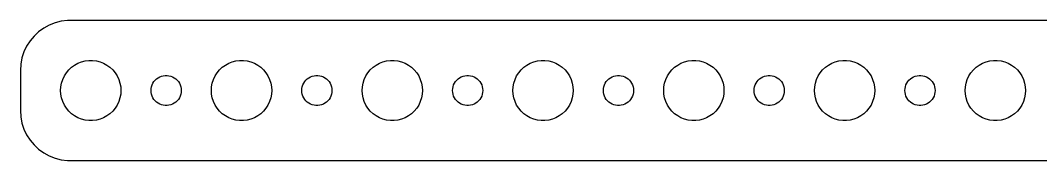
# Model space of a CAD drawing. Header units: metres. Extents: x -202 to 202, y -7 to 7.
# Drawn here: x -202 to -100.5, y -7 to 7 of the extents above; entities that cross this region are included whole.
import ezdxf

# ---------------------------------------------------------------- set-up
doc = ezdxf.new("R2010")
doc.units = ezdxf.units.M

msp = doc.modelspace()

# ---------------------------------------------------------------- linework, layer by layer
for p, q in [((-199.679, 6.22163), (-200.187, 5.85255)), ((-199.129, 6.52412), (-199.679, 6.22163)), ((-198.545, 6.75528), (-199.129, 6.52412)), ((-197.937, 6.91142), (-198.545, 6.75528)), ((-197.314, 6.99013), (-197.937, 6.91142)), ((197.314, 6.99013), (-197.314, 6.99013)), ((-200.645, 5.42273), (-201.045, 4.93892)), ((-200.187, 5.85255), (-200.645, 5.42273)), ((-201.382, 4.40877), (-201.649, 3.84062)), ((-201.045, 4.93892), (-201.382, 4.40877)), ((-201.843, 3.24344), (-201.961, 2.62666)), ((-201.649, 3.84062), (-201.843, 3.24344)), ((-201.961, 2.62666), (-202, 2)), ((-197.427, 1.76335), (-197.187, 2.05363)), ((-197.187, 2.05363), (-196.912, 2.31154)), ((-196.912, 2.31154), (-196.607, 2.53297)), ((-196.607, 2.53297), (-196.277, 2.71448)), ((-196.277, 2.71448), (-195.927, 2.85316)), ((-195.927, 2.85316), (-195.562, 2.94685)), ((-195.562, 2.94685), (-195.188, 2.99408)), ((-195.188, 2.99408), (-194.812, 2.99408)), ((-194.812, 2.99408), (-194.438, 2.94685)), ((-194.438, 2.94685), (-194.073, 2.85316)), ((-194.073, 2.85316), (-193.723, 2.71448)), ((-193.723, 2.71448), (-193.393, 2.53297)), ((-193.393, 2.53297), (-193.088, 2.31154)), ((-193.088, 2.31154), (-192.813, 2.05363)), ((-192.813, 2.05363), (-192.573, 1.76335)), ((-182.427, 1.76335), (-182.187, 2.05363)), ((-182.187, 2.05363), (-181.912, 2.31154)), ((-181.912, 2.31154), (-181.607, 2.53297)), ((-181.607, 2.53297), (-181.277, 2.71448)), ((-181.277, 2.71448), (-180.927, 2.85316)), ((-180.927, 2.85316), (-180.562, 2.94685)), ((-180.562, 2.94685), (-180.188, 2.99408)), ((-180.188, 2.99408), (-179.812, 2.99408)), ((-179.812, 2.99408), (-179.438, 2.94685)), ((-179.438, 2.94685), (-179.073, 2.85316)), ((-179.073, 2.85316), (-178.723, 2.71448)), ((-178.723, 2.71448), (-178.393, 2.53297)), ((-178.393, 2.53297), (-178.088, 2.31154)), ((-178.088, 2.31154), (-177.813, 2.05363)), ((-177.813, 2.05363), (-177.573, 1.76335)), ((-167.427, 1.76335), (-167.187, 2.05363)), ((-167.187, 2.05363), (-166.912, 2.31154)), ((-166.912, 2.31154), (-166.607, 2.53297)), ((-166.607, 2.53297), (-166.277, 2.71448)), ((-166.277, 2.71448), (-165.927, 2.85316)), ((-165.927, 2.85316), (-165.562, 2.94685)), ((-165.562, 2.94685), (-165.188, 2.99408)), ((-165.188, 2.99408), (-164.812, 2.99408)), ((-164.812, 2.99408), (-164.438, 2.94685)), ((-164.438, 2.94685), (-164.073, 2.85316)), ((-164.073, 2.85316), (-163.723, 2.71448)), ((-163.723, 2.71448), (-163.393, 2.53297)), ((-163.393, 2.53297), (-163.088, 2.31154)), ((-163.088, 2.31154), (-162.813, 2.05363)), ((-162.813, 2.05363), (-162.573, 1.76335)), ((-152.427, 1.76335), (-152.187, 2.05363)), ((-152.187, 2.05363), (-151.912, 2.31154)), ((-151.912, 2.31154), (-151.607, 2.53297)), ((-151.607, 2.53297), (-151.277, 2.71448)), ((-151.277, 2.71448), (-150.927, 2.85316)), ((-150.927, 2.85316), (-150.562, 2.94685)), ((-150.562, 2.94685), (-150.188, 2.99408)), ((-150.188, 2.99408), (-149.812, 2.99408)), ((-149.812, 2.99408), (-149.438, 2.94685)), ((-149.438, 2.94685), (-149.073, 2.85316)), ((-149.073, 2.85316), (-148.723, 2.71448)), ((-148.723, 2.71448), (-148.393, 2.53297)), ((-148.393, 2.53297), (-148.088, 2.31154)), ((-148.088, 2.31154), (-147.813, 2.05363)), ((-147.813, 2.05363), (-147.573, 1.76335)), ((-137.427, 1.76335), (-137.187, 2.05363)), ((-137.187, 2.05363), (-136.912, 2.31154)), ((-136.912, 2.31154), (-136.607, 2.53297)), ((-136.607, 2.53297), (-136.277, 2.71448)), ((-136.277, 2.71448), (-135.927, 2.85316)), ((-135.927, 2.85316), (-135.562, 2.94685)), ((-135.562, 2.94685), (-135.188, 2.99408)), ((-135.188, 2.99408), (-134.812, 2.99408)), ((-134.812, 2.99408), (-134.438, 2.94685)), ((-134.438, 2.94685), (-134.073, 2.85316)), ((-134.073, 2.85316), (-133.723, 2.71448)), ((-133.723, 2.71448), (-133.393, 2.53297)), ((-133.393, 2.53297), (-133.088, 2.31154)), ((-133.088, 2.31154), (-132.813, 2.05363)), ((-132.813, 2.05363), (-132.573, 1.76335)), ((-122.427, 1.76335), (-122.187, 2.05363)), ((-122.187, 2.05363), (-121.912, 2.31154)), ((-121.912, 2.31154), (-121.607, 2.53297)), ((-121.607, 2.53297), (-121.277, 2.71448)), ((-121.277, 2.71448), (-120.927, 2.85316)), ((-120.927, 2.85316), (-120.562, 2.94685)), ((-120.562, 2.94685), (-120.188, 2.99408)), ((-120.188, 2.99408), (-119.812, 2.99408)), ((-119.812, 2.99408), (-119.438, 2.94685)), ((-119.438, 2.94685), (-119.073, 2.85316)), ((-119.073, 2.85316), (-118.723, 2.71448)), ((-118.723, 2.71448), (-118.393, 2.53297)), ((-118.393, 2.53297), (-118.088, 2.31154)), ((-118.088, 2.31154), (-117.813, 2.05363)), ((-117.813, 2.05363), (-117.573, 1.76335)), ((-107.427, 1.76335), (-107.187, 2.05363)), ((-107.187, 2.05363), (-106.912, 2.31154)), ((-106.912, 2.31154), (-106.607, 2.53297)), ((-106.607, 2.53297), (-106.277, 2.71448)), ((-106.277, 2.71448), (-105.927, 2.85316)), ((-105.927, 2.85316), (-105.562, 2.94685)), ((-105.562, 2.94685), (-105.188, 2.99408)), ((-105.188, 2.99408), (-104.812, 2.99408)), ((-104.812, 2.99408), (-104.438, 2.94685)), ((-104.438, 2.94685), (-104.073, 2.85316)), ((-104.073, 2.85316), (-103.723, 2.71448)), ((-103.723, 2.71448), (-103.393, 2.53297)), ((-103.393, 2.53297), (-103.088, 2.31154)), ((-103.088, 2.31154), (-102.813, 2.05363)), ((-102.813, 2.05363), (-102.573, 1.76335)), ((-202, 2), (-202, -2)), ((-197.906, 0.746063), (-197.789, 1.10437)), ((-197.789, 1.10437), (-197.629, 1.44525)), ((-197.629, 1.44525), (-197.427, 1.76335)), ((-192.573, 1.76335), (-192.371, 1.44525)), ((-192.371, 1.44525), (-192.211, 1.10437)), ((-192.211, 1.10437), (-192.094, 0.746063)), ((-188.714, 0.881668), (-188.593, 1.02681)), ((-188.593, 1.02681), (-188.456, 1.15576)), ((-188.456, 1.15576), (-188.304, 1.26648)), ((-188.304, 1.26648), (-188.139, 1.35724)), ((-188.139, 1.35724), (-187.964, 1.42657)), ((-187.964, 1.42657), (-187.781, 1.47342)), ((-187.781, 1.47342), (-187.594, 1.49704)), ((-187.594, 1.49704), (-187.406, 1.49704)), ((-187.406, 1.49704), (-187.219, 1.47342)), ((-187.219, 1.47342), (-187.036, 1.42657)), ((-187.036, 1.42657), (-186.861, 1.35724)), ((-186.861, 1.35724), (-186.696, 1.26648)), ((-186.696, 1.26648), (-186.544, 1.15576)), ((-186.544, 1.15576), (-186.407, 1.02681)), ((-186.407, 1.02681), (-186.286, 0.881668)), ((-182.906, 0.746063), (-182.789, 1.10437)), ((-182.789, 1.10437), (-182.629, 1.44525)), ((-182.629, 1.44525), (-182.427, 1.76335)), ((-177.573, 1.76335), (-177.371, 1.44525)), ((-177.371, 1.44525), (-177.211, 1.10437)), ((-177.211, 1.10437), (-177.094, 0.746063)), ((-173.714, 0.881668), (-173.593, 1.02681)), ((-173.593, 1.02681), (-173.456, 1.15576)), ((-173.456, 1.15576), (-173.304, 1.26648)), ((-173.304, 1.26648), (-173.139, 1.35724)), ((-173.139, 1.35724), (-172.964, 1.42657)), ((-172.964, 1.42657), (-172.781, 1.47342)), ((-172.781, 1.47342), (-172.594, 1.49704)), ((-172.594, 1.49704), (-172.406, 1.49704)), ((-172.406, 1.49704), (-172.219, 1.47342)), ((-172.219, 1.47342), (-172.036, 1.42657)), ((-172.036, 1.42657), (-171.861, 1.35724)), ((-171.861, 1.35724), (-171.696, 1.26648)), ((-171.696, 1.26648), (-171.544, 1.15576)), ((-171.544, 1.15576), (-171.407, 1.02681)), ((-171.407, 1.02681), (-171.286, 0.881668)), ((-167.906, 0.746063), (-167.789, 1.10437)), ((-167.789, 1.10437), (-167.629, 1.44525)), ((-167.629, 1.44525), (-167.427, 1.76335)), ((-162.573, 1.76335), (-162.371, 1.44525)), ((-162.371, 1.44525), (-162.211, 1.10437)), ((-162.211, 1.10437), (-162.094, 0.746063)), ((-158.714, 0.881668), (-158.593, 1.02681)), ((-158.593, 1.02681), (-158.456, 1.15576)), ((-158.456, 1.15576), (-158.304, 1.26648)), ((-158.304, 1.26648), (-158.139, 1.35724)), ((-158.139, 1.35724), (-157.964, 1.42657)), ((-157.964, 1.42657), (-157.781, 1.47342)), ((-157.781, 1.47342), (-157.594, 1.49704)), ((-157.594, 1.49704), (-157.406, 1.49704)), ((-157.406, 1.49704), (-157.219, 1.47342)), ((-157.219, 1.47342), (-157.036, 1.42657)), ((-157.036, 1.42657), (-156.861, 1.35724)), ((-156.861, 1.35724), (-156.696, 1.26648)), ((-156.696, 1.26648), (-156.544, 1.15576)), ((-156.544, 1.15576), (-156.407, 1.02681)), ((-156.407, 1.02681), (-156.286, 0.881668)), ((-152.906, 0.746063), (-152.789, 1.10437)), ((-152.789, 1.10437), (-152.629, 1.44525)), ((-152.629, 1.44525), (-152.427, 1.76335)), ((-147.573, 1.76335), (-147.371, 1.44525)), ((-147.371, 1.44525), (-147.211, 1.10437)), ((-147.211, 1.10437), (-147.094, 0.746063)), ((-143.714, 0.881668), (-143.593, 1.02681)), ((-143.593, 1.02681), (-143.456, 1.15576)), ((-143.456, 1.15576), (-143.304, 1.26648)), ((-143.304, 1.26648), (-143.139, 1.35724)), ((-143.139, 1.35724), (-142.964, 1.42657)), ((-142.964, 1.42657), (-142.781, 1.47342)), ((-142.781, 1.47342), (-142.594, 1.49704)), ((-142.594, 1.49704), (-142.406, 1.49704)), ((-142.406, 1.49704), (-142.219, 1.47342)), ((-142.219, 1.47342), (-142.036, 1.42657)), ((-142.036, 1.42657), (-141.861, 1.35724)), ((-141.861, 1.35724), (-141.696, 1.26648)), ((-141.696, 1.26648), (-141.544, 1.15576)), ((-141.544, 1.15576), (-141.407, 1.02681)), ((-141.407, 1.02681), (-141.286, 0.881668)), ((-137.906, 0.746063), (-137.789, 1.10437)), ((-137.789, 1.10437), (-137.629, 1.44525)), ((-137.629, 1.44525), (-137.427, 1.76335)), ((-132.573, 1.76335), (-132.371, 1.44525)), ((-132.371, 1.44525), (-132.211, 1.10437)), ((-132.211, 1.10437), (-132.094, 0.746063)), ((-128.714, 0.881668), (-128.593, 1.02681)), ((-128.593, 1.02681), (-128.456, 1.15576)), ((-128.456, 1.15576), (-128.304, 1.26648)), ((-128.304, 1.26648), (-128.139, 1.35724)), ((-128.139, 1.35724), (-127.964, 1.42657)), ((-127.964, 1.42657), (-127.781, 1.47342)), ((-127.781, 1.47342), (-127.594, 1.49704)), ((-127.594, 1.49704), (-127.406, 1.49704)), ((-127.406, 1.49704), (-127.219, 1.47342)), ((-127.219, 1.47342), (-127.036, 1.42657)), ((-127.036, 1.42657), (-126.861, 1.35724)), ((-126.861, 1.35724), (-126.696, 1.26648)), ((-126.696, 1.26648), (-126.544, 1.15576)), ((-126.544, 1.15576), (-126.407, 1.02681)), ((-126.407, 1.02681), (-126.286, 0.881668)), ((-122.906, 0.746063), (-122.789, 1.10437)), ((-122.789, 1.10437), (-122.629, 1.44525)), ((-122.629, 1.44525), (-122.427, 1.76335)), ((-117.573, 1.76335), (-117.371, 1.44525)), ((-117.371, 1.44525), (-117.211, 1.10437)), ((-117.211, 1.10437), (-117.094, 0.746063)), ((-113.714, 0.881668), (-113.593, 1.02681)), ((-113.593, 1.02681), (-113.456, 1.15576)), ((-113.456, 1.15576), (-113.304, 1.26648)), ((-113.304, 1.26648), (-113.139, 1.35724)), ((-113.139, 1.35724), (-112.964, 1.42657)), ((-112.964, 1.42657), (-112.781, 1.47342)), ((-112.781, 1.47342), (-112.594, 1.49704)), ((-112.594, 1.49704), (-112.406, 1.49704)), ((-112.406, 1.49704), (-112.219, 1.47342)), ((-112.219, 1.47342), (-112.036, 1.42657)), ((-112.036, 1.42657), (-111.861, 1.35724)), ((-111.861, 1.35724), (-111.696, 1.26648)), ((-111.696, 1.26648), (-111.544, 1.15576)), ((-111.544, 1.15576), (-111.407, 1.02681)), ((-111.407, 1.02681), (-111.286, 0.881668)), ((-107.906, 0.746063), (-107.789, 1.10437)), ((-107.789, 1.10437), (-107.629, 1.44525)), ((-107.629, 1.44525), (-107.427, 1.76335)), ((-102.573, 1.76335), (-102.371, 1.44525)), ((-102.371, 1.44525), (-102.211, 1.10437)), ((-102.211, 1.10437), (-102.094, 0.746063)), ((-198, 0), (-197.976, 0.375992)), ((-197.976, -0.375992), (-198, 0)), ((-197.976, 0.375992), (-197.906, 0.746063)), ((-192.094, 0.746063), (-192.024, 0.375992)), ((-192.024, 0.375992), (-192, 0)), ((-192, 0), (-192.024, -0.375992)), ((-189, 0), (-188.988, 0.187988)), ((-188.988, -0.187988), (-189, 0)), ((-188.988, 0.187988), (-188.953, 0.373032)), ((-188.953, 0.373032), (-188.895, 0.552185)), ((-188.895, 0.552185), (-188.814, 0.722626)), ((-188.814, 0.722626), (-188.714, 0.881668)), ((-186.286, 0.881668), (-186.186, 0.722626)), ((-186.186, 0.722626), (-186.105, 0.552185)), ((-186.105, 0.552185), (-186.047, 0.373032)), ((-186.047, 0.373032), (-186.012, 0.187988)), ((-186.012, 0.187988), (-186, 0)), ((-186, 0), (-186.012, -0.187988)), ((-183, 0), (-182.976, 0.375992)), ((-182.976, -0.375992), (-183, 0)), ((-182.976, 0.375992), (-182.906, 0.746063)), ((-177.094, 0.746063), (-177.024, 0.375992)), ((-177.024, 0.375992), (-177, 0)), ((-177, 0), (-177.024, -0.375992)), ((-174, 0), (-173.988, 0.187988)), ((-173.988, -0.187988), (-174, 0)), ((-173.988, 0.187988), (-173.953, 0.373032)), ((-173.953, 0.373032), (-173.895, 0.552185)), ((-173.895, 0.552185), (-173.814, 0.722626)), ((-173.814, 0.722626), (-173.714, 0.881668)), ((-171.286, 0.881668), (-171.186, 0.722626)), ((-171.186, 0.722626), (-171.105, 0.552185)), ((-171.105, 0.552185), (-171.047, 0.373032)), ((-171.047, 0.373032), (-171.012, 0.187988)), ((-171.012, 0.187988), (-171, 0)), ((-171, 0), (-171.012, -0.187988)), ((-168, 0), (-167.976, 0.375992)), ((-167.976, -0.375992), (-168, 0)), ((-167.976, 0.375992), (-167.906, 0.746063)), ((-162.094, 0.746063), (-162.024, 0.375992)), ((-162.024, 0.375992), (-162, 0)), ((-162, 0), (-162.024, -0.375992)), ((-159, 0), (-158.988, 0.187988)), ((-158.988, -0.187988), (-159, 0)), ((-158.988, 0.187988), (-158.953, 0.373032)), ((-158.953, 0.373032), (-158.895, 0.552185)), ((-158.895, 0.552185), (-158.814, 0.722626)), ((-158.814, 0.722626), (-158.714, 0.881668)), ((-156.286, 0.881668), (-156.186, 0.722626)), ((-156.186, 0.722626), (-156.105, 0.552185)), ((-156.105, 0.552185), (-156.047, 0.373032)), ((-156.047, 0.373032), (-156.012, 0.187988)), ((-156.012, 0.187988), (-156, 0)), ((-156, 0), (-156.012, -0.187988)), ((-153, 0), (-152.976, 0.375992)), ((-152.976, -0.375992), (-153, 0)), ((-152.976, 0.375992), (-152.906, 0.746063)), ((-147.094, 0.746063), (-147.024, 0.375992)), ((-147.024, 0.375992), (-147, 0)), ((-147, 0), (-147.024, -0.375992)), ((-144, 0), (-143.988, 0.187988)), ((-143.988, -0.187988), (-144, 0)), ((-143.988, 0.187988), (-143.953, 0.373032)), ((-143.953, 0.373032), (-143.895, 0.552185)), ((-143.895, 0.552185), (-143.814, 0.722626)), ((-143.814, 0.722626), (-143.714, 0.881668)), ((-141.286, 0.881668), (-141.186, 0.722626)), ((-141.186, 0.722626), (-141.105, 0.552185)), ((-141.105, 0.552185), (-141.047, 0.373032)), ((-141.047, 0.373032), (-141.012, 0.187988)), ((-141.012, 0.187988), (-141, 0)), ((-141, 0), (-141.012, -0.187988)), ((-138, 0), (-137.976, 0.375992)), ((-137.976, -0.375992), (-138, 0)), ((-137.976, 0.375992), (-137.906, 0.746063)), ((-132.094, 0.746063), (-132.024, 0.375992)), ((-132.024, 0.375992), (-132, 0)), ((-132, 0), (-132.024, -0.375992)), ((-129, 0), (-128.988, 0.187988)), ((-128.988, -0.187988), (-129, 0)), ((-128.988, 0.187988), (-128.953, 0.373032)), ((-128.953, 0.373032), (-128.895, 0.552185)), ((-128.895, 0.552185), (-128.814, 0.722626)), ((-128.814, 0.722626), (-128.714, 0.881668)), ((-126.286, 0.881668), (-126.186, 0.722626)), ((-126.186, 0.722626), (-126.105, 0.552185)), ((-126.105, 0.552185), (-126.047, 0.373032)), ((-126.047, 0.373032), (-126.012, 0.187988)), ((-126.012, 0.187988), (-126, 0)), ((-126, 0), (-126.012, -0.187988)), ((-123, 0), (-122.976, 0.375992)), ((-122.976, -0.375992), (-123, 0)), ((-122.976, 0.375992), (-122.906, 0.746063)), ((-117.094, 0.746063), (-117.024, 0.375992)), ((-117.024, 0.375992), (-117, 0)), ((-117, 0), (-117.024, -0.375992)), ((-114, 0), (-113.988, 0.187988)), ((-113.988, -0.187988), (-114, 0)), ((-113.988, 0.187988), (-113.953, 0.373032)), ((-113.953, 0.373032), (-113.895, 0.552185)), ((-113.895, 0.552185), (-113.814, 0.722626)), ((-113.814, 0.722626), (-113.714, 0.881668)), ((-111.286, 0.881668), (-111.186, 0.722626)), ((-111.186, 0.722626), (-111.105, 0.552185)), ((-111.105, 0.552185), (-111.047, 0.373032)), ((-111.047, 0.373032), (-111.012, 0.187988)), ((-111.012, 0.187988), (-111, 0)), ((-111, 0), (-111.012, -0.187988)), ((-108, 0), (-107.976, 0.375992)), ((-107.976, -0.375992), (-108, 0)), ((-107.976, 0.375992), (-107.906, 0.746063)), ((-102.094, 0.746063), (-102.024, 0.375992)), ((-102.024, 0.375992), (-102, 0)), ((-102, 0), (-102.024, -0.375992)), ((-197.906, -0.746063), (-197.976, -0.375992)), ((-197.789, -1.10437), (-197.906, -0.746063)), ((-192.094, -0.746063), (-192.211, -1.10437)), ((-192.024, -0.375992), (-192.094, -0.746063)), ((-188.953, -0.373032), (-188.988, -0.187988)), ((-188.895, -0.552185), (-188.953, -0.373032)), ((-188.814, -0.722626), (-188.895, -0.552185)), ((-188.714, -0.881668), (-188.814, -0.722626)), ((-188.593, -1.02681), (-188.714, -0.881668)), ((-186.286, -0.881668), (-186.407, -1.02681)), ((-186.186, -0.722626), (-186.286, -0.881668)), ((-186.105, -0.552185), (-186.186, -0.722626)), ((-186.047, -0.373032), (-186.105, -0.552185)), ((-186.012, -0.187988), (-186.047, -0.373032)), ((-182.906, -0.746063), (-182.976, -0.375992)), ((-182.789, -1.10437), (-182.906, -0.746063)), ((-177.094, -0.746063), (-177.211, -1.10437)), ((-177.024, -0.375992), (-177.094, -0.746063)), ((-173.953, -0.373032), (-173.988, -0.187988)), ((-173.895, -0.552185), (-173.953, -0.373032)), ((-173.814, -0.722626), (-173.895, -0.552185)), ((-173.714, -0.881668), (-173.814, -0.722626)), ((-173.593, -1.02681), (-173.714, -0.881668)), ((-171.286, -0.881668), (-171.407, -1.02681)), ((-171.186, -0.722626), (-171.286, -0.881668)), ((-171.105, -0.552185), (-171.186, -0.722626)), ((-171.047, -0.373032), (-171.105, -0.552185)), ((-171.012, -0.187988), (-171.047, -0.373032)), ((-167.906, -0.746063), (-167.976, -0.375992)), ((-167.789, -1.10437), (-167.906, -0.746063)), ((-162.094, -0.746063), (-162.211, -1.10437)), ((-162.024, -0.375992), (-162.094, -0.746063)), ((-158.953, -0.373032), (-158.988, -0.187988)), ((-158.895, -0.552185), (-158.953, -0.373032)), ((-158.814, -0.722626), (-158.895, -0.552185)), ((-158.714, -0.881668), (-158.814, -0.722626)), ((-158.593, -1.02681), (-158.714, -0.881668)), ((-156.286, -0.881668), (-156.407, -1.02681)), ((-156.186, -0.722626), (-156.286, -0.881668)), ((-156.105, -0.552185), (-156.186, -0.722626)), ((-156.047, -0.373032), (-156.105, -0.552185)), ((-156.012, -0.187988), (-156.047, -0.373032)), ((-152.906, -0.746063), (-152.976, -0.375992)), ((-152.789, -1.10437), (-152.906, -0.746063)), ((-147.094, -0.746063), (-147.211, -1.10437)), ((-147.024, -0.375992), (-147.094, -0.746063)), ((-143.953, -0.373032), (-143.988, -0.187988)), ((-143.895, -0.552185), (-143.953, -0.373032)), ((-143.814, -0.722626), (-143.895, -0.552185)), ((-143.714, -0.881668), (-143.814, -0.722626)), ((-143.593, -1.02681), (-143.714, -0.881668)), ((-141.286, -0.881668), (-141.407, -1.02681)), ((-141.186, -0.722626), (-141.286, -0.881668)), ((-141.105, -0.552185), (-141.186, -0.722626)), ((-141.047, -0.373032), (-141.105, -0.552185)), ((-141.012, -0.187988), (-141.047, -0.373032)), ((-137.906, -0.746063), (-137.976, -0.375992)), ((-137.789, -1.10437), (-137.906, -0.746063)), ((-132.094, -0.746063), (-132.211, -1.10437)), ((-132.024, -0.375992), (-132.094, -0.746063)), ((-128.953, -0.373032), (-128.988, -0.187988)), ((-128.895, -0.552185), (-128.953, -0.373032)), ((-128.814, -0.722626), (-128.895, -0.552185)), ((-128.714, -0.881668), (-128.814, -0.722626)), ((-128.593, -1.02681), (-128.714, -0.881668)), ((-126.286, -0.881668), (-126.407, -1.02681)), ((-126.186, -0.722626), (-126.286, -0.881668)), ((-126.105, -0.552185), (-126.186, -0.722626)), ((-126.047, -0.373032), (-126.105, -0.552185)), ((-126.012, -0.187988), (-126.047, -0.373032)), ((-122.906, -0.746063), (-122.976, -0.375992)), ((-122.789, -1.10437), (-122.906, -0.746063)), ((-117.094, -0.746063), (-117.211, -1.10437)), ((-117.024, -0.375992), (-117.094, -0.746063)), ((-113.953, -0.373032), (-113.988, -0.187988)), ((-113.895, -0.552185), (-113.953, -0.373032)), ((-113.814, -0.722626), (-113.895, -0.552185)), ((-113.714, -0.881668), (-113.814, -0.722626)), ((-113.593, -1.02681), (-113.714, -0.881668)), ((-111.286, -0.881668), (-111.407, -1.02681)), ((-111.186, -0.722626), (-111.286, -0.881668)), ((-111.105, -0.552185), (-111.186, -0.722626)), ((-111.047, -0.373032), (-111.105, -0.552185)), ((-111.012, -0.187988), (-111.047, -0.373032)), ((-107.906, -0.746063), (-107.976, -0.375992)), ((-107.789, -1.10437), (-107.906, -0.746063)), ((-102.094, -0.746063), (-102.211, -1.10437)), ((-102.024, -0.375992), (-102.094, -0.746063)), ((-202, -2), (-201.961, -2.62666)), ((-197.629, -1.44525), (-197.789, -1.10437)), ((-197.427, -1.76335), (-197.629, -1.44525)), ((-197.187, -2.05363), (-197.427, -1.76335)), ((-192.573, -1.76335), (-192.813, -2.05363)), ((-192.371, -1.44525), (-192.573, -1.76335)), ((-192.211, -1.10437), (-192.371, -1.44525)), ((-188.456, -1.15576), (-188.593, -1.02681)), ((-188.304, -1.26648), (-188.456, -1.15576)), ((-188.139, -1.35724), (-188.304, -1.26648)), ((-187.964, -1.42657), (-188.139, -1.35724)), ((-187.781, -1.47342), (-187.964, -1.42657)), ((-187.594, -1.49704), (-187.781, -1.47342)), ((-187.406, -1.49704), (-187.594, -1.49704)), ((-187.219, -1.47342), (-187.406, -1.49704)), ((-187.036, -1.42657), (-187.219, -1.47342)), ((-186.861, -1.35724), (-187.036, -1.42657)), ((-186.696, -1.26648), (-186.861, -1.35724)), ((-186.544, -1.15576), (-186.696, -1.26648)), ((-186.407, -1.02681), (-186.544, -1.15576)), ((-182.629, -1.44525), (-182.789, -1.10437)), ((-182.427, -1.76335), (-182.629, -1.44525)), ((-182.187, -2.05363), (-182.427, -1.76335)), ((-177.573, -1.76335), (-177.813, -2.05363)), ((-177.371, -1.44525), (-177.573, -1.76335)), ((-177.211, -1.10437), (-177.371, -1.44525)), ((-173.456, -1.15576), (-173.593, -1.02681)), ((-173.304, -1.26648), (-173.456, -1.15576)), ((-173.139, -1.35724), (-173.304, -1.26648)), ((-172.964, -1.42657), (-173.139, -1.35724)), ((-172.781, -1.47342), (-172.964, -1.42657)), ((-172.594, -1.49704), (-172.781, -1.47342)), ((-172.406, -1.49704), (-172.594, -1.49704)), ((-172.219, -1.47342), (-172.406, -1.49704)), ((-172.036, -1.42657), (-172.219, -1.47342)), ((-171.861, -1.35724), (-172.036, -1.42657)), ((-171.696, -1.26648), (-171.861, -1.35724)), ((-171.544, -1.15576), (-171.696, -1.26648)), ((-171.407, -1.02681), (-171.544, -1.15576)), ((-167.629, -1.44525), (-167.789, -1.10437)), ((-167.427, -1.76335), (-167.629, -1.44525)), ((-167.187, -2.05363), (-167.427, -1.76335)), ((-162.573, -1.76335), (-162.813, -2.05363)), ((-162.371, -1.44525), (-162.573, -1.76335)), ((-162.211, -1.10437), (-162.371, -1.44525)), ((-158.456, -1.15576), (-158.593, -1.02681)), ((-158.304, -1.26648), (-158.456, -1.15576)), ((-158.139, -1.35724), (-158.304, -1.26648)), ((-157.964, -1.42657), (-158.139, -1.35724)), ((-157.781, -1.47342), (-157.964, -1.42657)), ((-157.594, -1.49704), (-157.781, -1.47342)), ((-157.406, -1.49704), (-157.594, -1.49704)), ((-157.219, -1.47342), (-157.406, -1.49704)), ((-157.036, -1.42657), (-157.219, -1.47342)), ((-156.861, -1.35724), (-157.036, -1.42657)), ((-156.696, -1.26648), (-156.861, -1.35724)), ((-156.544, -1.15576), (-156.696, -1.26648)), ((-156.407, -1.02681), (-156.544, -1.15576)), ((-152.629, -1.44525), (-152.789, -1.10437)), ((-152.427, -1.76335), (-152.629, -1.44525)), ((-152.187, -2.05363), (-152.427, -1.76335)), ((-147.573, -1.76335), (-147.813, -2.05363)), ((-147.371, -1.44525), (-147.573, -1.76335)), ((-147.211, -1.10437), (-147.371, -1.44525)), ((-143.456, -1.15576), (-143.593, -1.02681)), ((-143.304, -1.26648), (-143.456, -1.15576)), ((-143.139, -1.35724), (-143.304, -1.26648)), ((-142.964, -1.42657), (-143.139, -1.35724)), ((-142.781, -1.47342), (-142.964, -1.42657)), ((-142.594, -1.49704), (-142.781, -1.47342)), ((-142.406, -1.49704), (-142.594, -1.49704)), ((-142.219, -1.47342), (-142.406, -1.49704)), ((-142.036, -1.42657), (-142.219, -1.47342)), ((-141.861, -1.35724), (-142.036, -1.42657)), ((-141.696, -1.26648), (-141.861, -1.35724)), ((-141.544, -1.15576), (-141.696, -1.26648)), ((-141.407, -1.02681), (-141.544, -1.15576)), ((-137.629, -1.44525), (-137.789, -1.10437)), ((-137.427, -1.76335), (-137.629, -1.44525)), ((-137.187, -2.05363), (-137.427, -1.76335)), ((-132.573, -1.76335), (-132.813, -2.05363)), ((-132.371, -1.44525), (-132.573, -1.76335)), ((-132.211, -1.10437), (-132.371, -1.44525)), ((-128.456, -1.15576), (-128.593, -1.02681)), ((-128.304, -1.26648), (-128.456, -1.15576)), ((-128.139, -1.35724), (-128.304, -1.26648)), ((-127.964, -1.42657), (-128.139, -1.35724)), ((-127.781, -1.47342), (-127.964, -1.42657)), ((-127.594, -1.49704), (-127.781, -1.47342)), ((-127.406, -1.49704), (-127.594, -1.49704)), ((-127.219, -1.47342), (-127.406, -1.49704)), ((-127.036, -1.42657), (-127.219, -1.47342)), ((-126.861, -1.35724), (-127.036, -1.42657)), ((-126.696, -1.26648), (-126.861, -1.35724)), ((-126.544, -1.15576), (-126.696, -1.26648)), ((-126.407, -1.02681), (-126.544, -1.15576)), ((-122.629, -1.44525), (-122.789, -1.10437)), ((-122.427, -1.76335), (-122.629, -1.44525)), ((-122.187, -2.05363), (-122.427, -1.76335)), ((-117.573, -1.76335), (-117.813, -2.05363)), ((-117.371, -1.44525), (-117.573, -1.76335)), ((-117.211, -1.10437), (-117.371, -1.44525)), ((-113.456, -1.15576), (-113.593, -1.02681)), ((-113.304, -1.26648), (-113.456, -1.15576)), ((-113.139, -1.35724), (-113.304, -1.26648)), ((-112.964, -1.42657), (-113.139, -1.35724)), ((-112.781, -1.47342), (-112.964, -1.42657)), ((-112.594, -1.49704), (-112.781, -1.47342)), ((-112.406, -1.49704), (-112.594, -1.49704)), ((-112.219, -1.47342), (-112.406, -1.49704)), ((-112.036, -1.42657), (-112.219, -1.47342)), ((-111.861, -1.35724), (-112.036, -1.42657)), ((-111.696, -1.26648), (-111.861, -1.35724)), ((-111.544, -1.15576), (-111.696, -1.26648)), ((-111.407, -1.02681), (-111.544, -1.15576)), ((-107.629, -1.44525), (-107.789, -1.10437)), ((-107.427, -1.76335), (-107.629, -1.44525)), ((-107.187, -2.05363), (-107.427, -1.76335)), ((-102.573, -1.76335), (-102.813, -2.05363)), ((-102.371, -1.44525), (-102.573, -1.76335)), ((-102.211, -1.10437), (-102.371, -1.44525)), ((-201.961, -2.62666), (-201.843, -3.24344)), ((-196.912, -2.31154), (-197.187, -2.05363)), ((-196.607, -2.53297), (-196.912, -2.31154)), ((-196.277, -2.71448), (-196.607, -2.53297)), ((-195.927, -2.85316), (-196.277, -2.71448)), ((-195.562, -2.94685), (-195.927, -2.85316)), ((-195.188, -2.99408), (-195.562, -2.94685)), ((-194.812, -2.99408), (-195.188, -2.99408)), ((-194.438, -2.94685), (-194.812, -2.99408)), ((-194.073, -2.85316), (-194.438, -2.94685)), ((-193.723, -2.71448), (-194.073, -2.85316)), ((-193.393, -2.53297), (-193.723, -2.71448)), ((-193.088, -2.31154), (-193.393, -2.53297)), ((-192.813, -2.05363), (-193.088, -2.31154)), ((-181.912, -2.31154), (-182.187, -2.05363)), ((-181.607, -2.53297), (-181.912, -2.31154)), ((-181.277, -2.71448), (-181.607, -2.53297)), ((-180.927, -2.85316), (-181.277, -2.71448)), ((-180.562, -2.94685), (-180.927, -2.85316)), ((-180.188, -2.99408), (-180.562, -2.94685)), ((-179.812, -2.99408), (-180.188, -2.99408)), ((-179.438, -2.94685), (-179.812, -2.99408)), ((-179.073, -2.85316), (-179.438, -2.94685)), ((-178.723, -2.71448), (-179.073, -2.85316)), ((-178.393, -2.53297), (-178.723, -2.71448)), ((-178.088, -2.31154), (-178.393, -2.53297)), ((-177.813, -2.05363), (-178.088, -2.31154)), ((-166.912, -2.31154), (-167.187, -2.05363)), ((-166.607, -2.53297), (-166.912, -2.31154)), ((-166.277, -2.71448), (-166.607, -2.53297)), ((-165.927, -2.85316), (-166.277, -2.71448)), ((-165.562, -2.94685), (-165.927, -2.85316)), ((-165.188, -2.99408), (-165.562, -2.94685)), ((-164.812, -2.99408), (-165.188, -2.99408)), ((-164.438, -2.94685), (-164.812, -2.99408)), ((-164.073, -2.85316), (-164.438, -2.94685)), ((-163.723, -2.71448), (-164.073, -2.85316)), ((-163.393, -2.53297), (-163.723, -2.71448)), ((-163.088, -2.31154), (-163.393, -2.53297)), ((-162.813, -2.05363), (-163.088, -2.31154)), ((-151.912, -2.31154), (-152.187, -2.05363)), ((-151.607, -2.53297), (-151.912, -2.31154)), ((-151.277, -2.71448), (-151.607, -2.53297)), ((-150.927, -2.85316), (-151.277, -2.71448)), ((-150.562, -2.94685), (-150.927, -2.85316)), ((-150.188, -2.99408), (-150.562, -2.94685)), ((-149.812, -2.99408), (-150.188, -2.99408)), ((-149.438, -2.94685), (-149.812, -2.99408)), ((-149.073, -2.85316), (-149.438, -2.94685)), ((-148.723, -2.71448), (-149.073, -2.85316)), ((-148.393, -2.53297), (-148.723, -2.71448)), ((-148.088, -2.31154), (-148.393, -2.53297)), ((-147.813, -2.05363), (-148.088, -2.31154)), ((-136.912, -2.31154), (-137.187, -2.05363)), ((-136.607, -2.53297), (-136.912, -2.31154)), ((-136.277, -2.71448), (-136.607, -2.53297)), ((-135.927, -2.85316), (-136.277, -2.71448)), ((-135.562, -2.94685), (-135.927, -2.85316)), ((-135.188, -2.99408), (-135.562, -2.94685)), ((-134.812, -2.99408), (-135.188, -2.99408)), ((-134.438, -2.94685), (-134.812, -2.99408)), ((-134.073, -2.85316), (-134.438, -2.94685)), ((-133.723, -2.71448), (-134.073, -2.85316)), ((-133.393, -2.53297), (-133.723, -2.71448)), ((-133.088, -2.31154), (-133.393, -2.53297)), ((-132.813, -2.05363), (-133.088, -2.31154)), ((-121.912, -2.31154), (-122.187, -2.05363)), ((-121.607, -2.53297), (-121.912, -2.31154)), ((-121.277, -2.71448), (-121.607, -2.53297)), ((-120.927, -2.85316), (-121.277, -2.71448)), ((-120.562, -2.94685), (-120.927, -2.85316)), ((-120.188, -2.99408), (-120.562, -2.94685)), ((-119.812, -2.99408), (-120.188, -2.99408)), ((-119.438, -2.94685), (-119.812, -2.99408)), ((-119.073, -2.85316), (-119.438, -2.94685)), ((-118.723, -2.71448), (-119.073, -2.85316)), ((-118.393, -2.53297), (-118.723, -2.71448)), ((-118.088, -2.31154), (-118.393, -2.53297)), ((-117.813, -2.05363), (-118.088, -2.31154)), ((-106.912, -2.31154), (-107.187, -2.05363)), ((-106.607, -2.53297), (-106.912, -2.31154)), ((-106.277, -2.71448), (-106.607, -2.53297)), ((-105.927, -2.85316), (-106.277, -2.71448)), ((-105.562, -2.94685), (-105.927, -2.85316)), ((-105.188, -2.99408), (-105.562, -2.94685)), ((-104.812, -2.99408), (-105.188, -2.99408)), ((-104.438, -2.94685), (-104.812, -2.99408)), ((-104.073, -2.85316), (-104.438, -2.94685)), ((-103.723, -2.71448), (-104.073, -2.85316)), ((-103.393, -2.53297), (-103.723, -2.71448)), ((-103.088, -2.31154), (-103.393, -2.53297)), ((-102.813, -2.05363), (-103.088, -2.31154)), ((-201.843, -3.24344), (-201.649, -3.84062)), ((-201.649, -3.84062), (-201.382, -4.40877)), ((-201.382, -4.40877), (-201.045, -4.93892)), ((-201.045, -4.93892), (-200.645, -5.42273)), ((-200.645, -5.42273), (-200.187, -5.85255)), ((-200.187, -5.85255), (-199.679, -6.22163)), ((-199.679, -6.22163), (-199.129, -6.52412)), ((-199.129, -6.52412), (-198.545, -6.75528)), ((-198.545, -6.75528), (-197.937, -6.91142)), ((-197.937, -6.91142), (-197.314, -6.99013)), ((-197.314, -6.99013), (197.314, -6.99013))]:
    msp.add_line(p, q)

doc.saveas('drawing.dxf')
